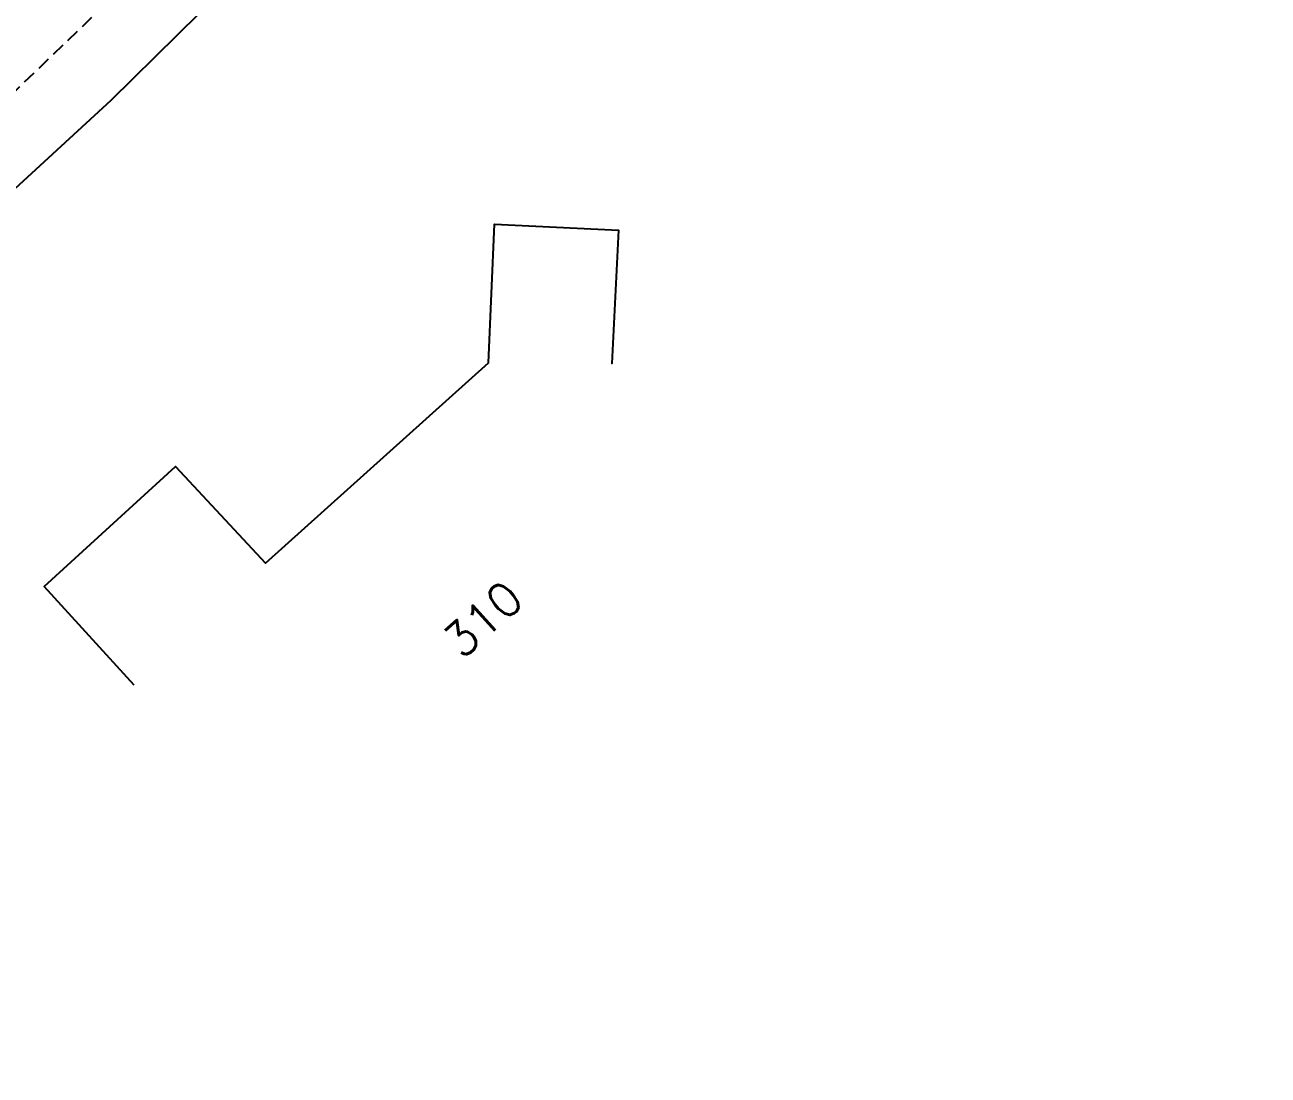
# Model space of a CAD drawing. Header units: millimetres. Extents: x 133016 to 134000, y 142000 to 143000.
# Drawn here: x 133356.98 to 133403.56, y 142260.53 to 142299.89 of the extents above; entities that cross this region are included whole.
import ezdxf
from ezdxf.enums import TextEntityAlignment as Align

# ---------------------------------------------------------------- set-up
doc = ezdxf.new("R2010")
doc.units = ezdxf.units.MM
doc.linetypes.add('DASHED', pattern=[0.75, 0.5, -0.25])
for name, color, linetype in [('W0001', 6, 'DASHED'), ('W0008', 7, 'CONTINUOUS'), ('W0100', 7, 'CONTINUOUS'), ('W0991', 7, 'CONTINUOUS')]:
    doc.layers.add(name, color=color, linetype=linetype)
doc.styles.get("Standard").update_dxf_attribs({"font": 'romans.shx', "width": 0.85})

msp = doc.modelspace()

# ---------------------------------------------------------------- linework, layer by layer
at = {"layer": 'W0001'}
msp.add_lwpolyline([(133298.314, 142262.823), (133304.768, 142264.947), (133311, 142266.764), (133318.644, 142270.241), (133326.256, 142274.118), (133331.708, 142277.386), (133339.108, 142282.346), (133345.882, 142287.617), (133355.344, 142296.191), (133364.168, 142304.662), (133372.162, 142312.525), (133378.148, 142317.978), (133383.336, 142322.254), (133389.795, 142327.07), (133398.998, 142333.37), (133408.988, 142339.64)], dxfattribs=at)
at = {"layer": 'W0008'}
msp.add_lwpolyline([(133306.849, 142260.526), (133311.334, 142262.999), (133315.102, 142264.856), (133320.38, 142267.606), (133326.825, 142271.365), (133330.096, 142273.371), (133333.249, 142275.443), (133340.756, 142280.608), (133345.268, 142284.044), (133351.449, 142289.278), (133355.975, 142293.176), (133360.21, 142297.067), (133367.665, 142304.419), (133369.036, 142305.765), (133369.628, 142306.375), (133371.555, 142308.286), (133377.12, 142313.569), (133382.016, 142317.828), (133384.488, 142319.829), (133388.304, 142322.76), (133392.891, 142326.117), (133401.365, 142331.691), (133423.479, 142345.476)], dxfattribs=at)
at = {"layer": 'W0100'}
msp.add_lwpolyline([(133361.068, 142275.143), (133357.697, 142278.835), (133362.621, 142283.331), (133365.993, 142279.71), (133374.349, 142287.222), (133374.566, 142292.422), (133379.213, 142292.193), (133378.967, 142287.199), (133378.967, 142287.199), (133378.967, 142287.199), (133378.967, 142287.199), (133378.967, 142287.199), (133378.967, 142287.199), (133378.967, 142287.199), (133378.967, 142287.199), (133378.967, 142287.199), (133378.967, 142287.199), (133378.967, 142287.199), (133378.967, 142287.199), (133378.967, 142287.199), (133378.967, 142287.199), (133378.967, 142287.199), (133378.967, 142287.199), (133378.967, 142287.199), (133378.967, 142287.199), (133378.967, 142287.199), (133378.967, 142287.199), (133378.967, 142287.199), (133378.967, 142287.199), (133378.967, 142287.199), (133378.967, 142287.199), (133378.967, 142287.199), (133378.967, 142287.199), (133378.967, 142287.199), (133378.967, 142287.199), (133378.967, 142287.199), (133378.967, 142287.199), (133378.967, 142287.199), (133378.967, 142287.199), (133378.967, 142287.199), (133378.967, 142287.199), (133378.967, 142287.199), (133378.967, 142287.199), (133378.967, 142287.199), (133378.967, 142287.199), (133378.967, 142287.199), (133378.967, 142287.199), (133378.967, 142287.199), (133378.967, 142287.199), (133378.967, 142287.199), (133378.967, 142287.199), (133378.967, 142287.199), (133378.967, 142287.199), (133378.967, 142287.199), (133378.967, 142287.199), (133378.967, 142287.199), (133378.967, 142287.199), (133378.967, 142287.199), (133378.967, 142287.199), (133378.967, 142287.199), (133378.967, 142287.199), (133378.967, 142287.199), (133378.967, 142287.199), (133378.967, 142287.199), (133378.967, 142287.199), (133378.967, 142287.199), (133378.967, 142287.199), (133378.967, 142287.199), (133378.967, 142287.199), (133378.967, 142287.199), (133378.967, 142287.199), (133378.967, 142287.199), (133378.967, 142287.199), (133378.967, 142287.199), (133378.967, 142287.199), (133378.967, 142287.199), (133378.967, 142287.199), (133378.967, 142287.199), (133378.967, 142287.199), (133378.967, 142287.199), (133378.967, 142287.199), (133378.967, 142287.199), (133378.967, 142287.199), (133378.967, 142287.199), (133378.967, 142287.199), (133378.967, 142287.199), (133378.967, 142287.199), (133378.967, 142287.199), (133378.967, 142287.199), (133378.967, 142287.199), (133378.967, 142287.199), (133378.967, 142287.199), (133378.967, 142287.199), (133378.967, 142287.199), (133378.967, 142287.199), (133378.967, 142287.199), (133378.967, 142287.199), (133378.967, 142287.199), (133378.967, 142287.199), (133378.967, 142287.199), (133378.967, 142287.199), (133378.967, 142287.199), (133378.967, 142287.199), (133378.967, 142287.199), (133378.967, 142287.199), (133378.967, 142287.199), (133378.967, 142287.199), (133378.967, 142287.199), (133378.967, 142287.199), (133378.967, 142287.199), (133378.967, 142287.199), (133378.967, 142287.199), (133378.967, 142287.199), (133378.967, 142287.199), (133378.967, 142287.199), (133378.967, 142287.199), (133378.967, 142287.199), (133378.967, 142287.199), (133378.967, 142287.199), (133378.967, 142287.199)], dxfattribs=at)

# ---------------------------------------------------------------- texts
at = {"layer": 'W0991'}
msp.add_text('310', height=1.25, rotation=41.9569, dxfattribs=at).set_placement((133374.137, 142277.619), align=Align.MIDDLE)

doc.saveas('drawing.dxf')
